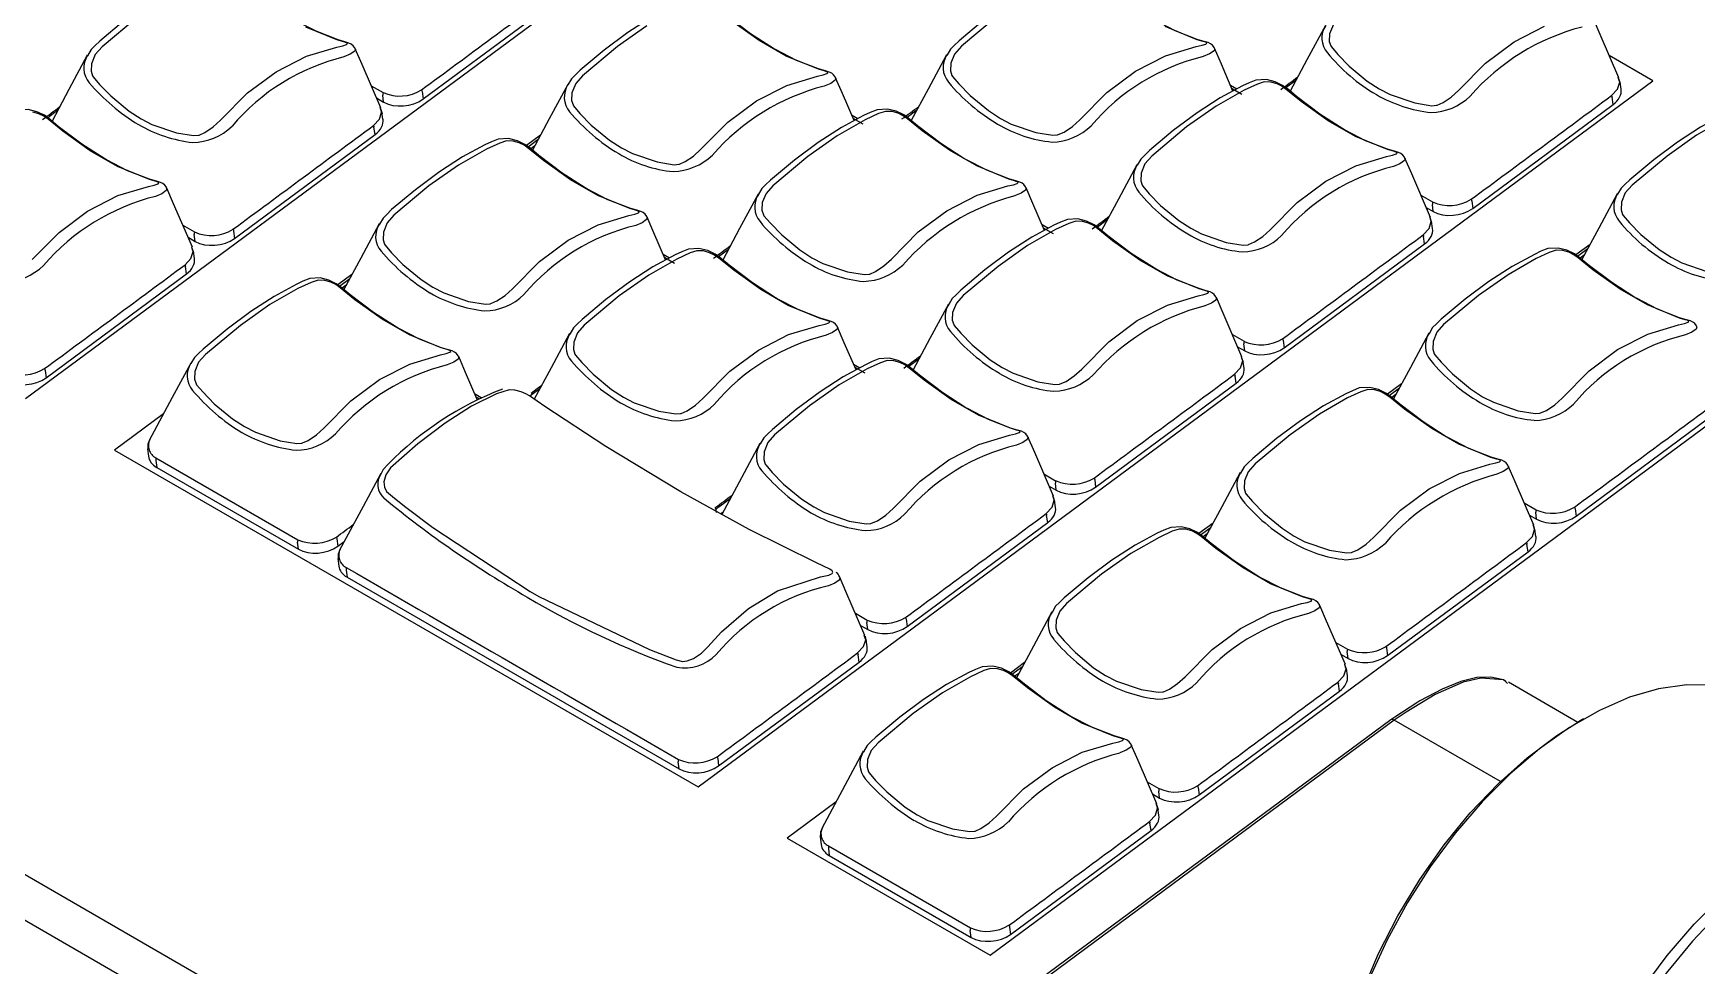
# Model space of a CAD drawing. Header units: inches. Extents: x 0.6 to 61.5, y 0.9 to 41.7.
# Drawn here: x 51.979 to 55.526, y 15.016 to 17.005 of the extents above; entities that cross this region are included whole.
import ezdxf

# ---------------------------------------------------------------- set-up
doc = ezdxf.new("R2010")
doc.units = ezdxf.units.IN
doc.header["$MEASUREMENT"] = 0
doc.layers.add('OBJECT', color=7, linetype='Continuous')

msp = doc.modelspace()

# ---------------------------------------------------------------- linework, layer by layer
at = {"layer": 'OBJECT'}
for p, q in [((53.3456, 14.41), (37.3081, 23.6682)), ((53.2718, 14.3554), (37.2222, 23.6206)), ((51.9623, 16.2253), (53.9985, 17.7312)), ((52.81, 16.8644), (53.1096, 17.086)), ((55.4327, 16.9032), (55.3395, 16.957)), ((52.6995, 16.8926), (52.7246, 16.8782)), ((53.3966, 15.3973), (55.4327, 16.9032)), ((54.5318, 16.8936), (54.5453, 16.8858)), ((54.5563, 16.8738), (54.5351, 16.886)), ((54.671, 16.9036), (54.6499, 16.8881)), ((55.3608, 16.9035), (55.3588, 16.91)), ((55.3594, 16.9078), (55.3627, 16.8974)), ((55.3647, 16.8851), (55.3624, 16.901)), ((52.7108, 16.8666), (52.7259, 16.8579)), ((52.7259, 16.8579), (52.724, 16.8728)), ((52.8079, 16.88), (52.81, 16.8644)), ((55.0482, 16.631), (55.3478, 16.8526)), ((55.3478, 16.8526), (55.3455, 16.868)), ((52.0307, 16.8398), (52.0097, 16.8242)), ((52.7205, 16.8396), (52.7186, 16.8461)), ((52.7192, 16.8439), (52.7225, 16.8335)), ((52.7245, 16.8212), (52.7222, 16.8371)), ((53.7239, 16.8306), (53.7374, 16.8228)), ((53.7484, 16.8108), (53.7272, 16.823)), ((53.863, 16.8407), (53.842, 16.8252)), ((52.408, 16.5671), (52.7076, 16.7887)), ((52.7076, 16.7887), (52.7053, 16.8041)), ((53.0602, 16.7871), (53.0304, 16.765)), ((53.0338, 16.7625), (53.0556, 16.7787)), ((53.048, 16.7645), (53.0395, 16.7582)), ((54.9378, 16.6592), (54.9628, 16.6448)), ((54.9642, 16.6245), (54.9622, 16.6394)), ((55.0462, 16.6466), (55.0482, 16.631)), ((54.269, 16.6064), (54.248, 16.5908)), ((54.949, 16.6332), (54.9642, 16.6245)), ((54.9588, 16.6062), (54.9569, 16.6127)), ((54.9574, 16.6105), (54.9607, 16.6001)), ((54.9628, 16.5878), (54.9604, 16.6037)), ((52.2976, 16.5953), (52.3226, 16.5809)), ((52.3088, 16.5693), (52.324, 16.5606)), ((52.324, 16.5606), (52.322, 16.5755)), ((52.406, 16.5827), (52.408, 16.5671)), ((54.1299, 16.5963), (54.1434, 16.5885)), ((54.1543, 16.5765), (54.1331, 16.5887)), ((54.9458, 16.5553), (54.9436, 16.5707)), ((52.3186, 16.5423), (52.3166, 16.5488)), ((52.3172, 16.5466), (52.3205, 16.5362)), ((52.3225, 16.5239), (52.3202, 16.5398)), ((53.322, 16.5333), (53.3354, 16.5255)), ((53.4611, 16.5434), (53.4401, 16.5279)), ((54.0193, 15.0378), (56.0554, 16.5437)), ((54.6462, 16.3337), (54.9458, 16.5553)), ((55.2987, 16.5542), (55.2684, 16.5318)), ((55.2717, 16.5293), (55.2942, 16.5459)), ((55.2863, 16.5311), (55.2777, 16.5248)), ((52.3056, 16.4914), (52.3033, 16.5068)), ((53.3464, 16.5135), (53.3252, 16.5257)), ((52.006, 16.2698), (52.3056, 16.4914)), ((52.6582, 16.4898), (52.6284, 16.4677)), ((52.6318, 16.4652), (52.6537, 16.4814)), ((52.646, 16.4672), (52.6375, 16.4609)), ((54.5358, 16.3619), (54.5608, 16.3475)), ((54.547, 16.3359), (54.5622, 16.3272)), ((54.5622, 16.3272), (54.5603, 16.3421)), ((54.6442, 16.3493), (54.6462, 16.3337)), ((52.004, 16.2854), (52.006, 16.2698)), ((53.7279, 16.299), (53.7414, 16.2912)), ((53.7524, 16.2792), (53.7311, 16.2914)), ((53.867, 16.3091), (53.846, 16.2935)), ((54.5568, 16.3089), (54.5549, 16.3154)), ((54.5555, 16.3132), (54.5587, 16.3028)), ((54.5608, 16.2905), (54.5584, 16.3064)), ((54.2442, 16.0364), (54.5439, 16.258)), ((54.5439, 16.258), (54.5416, 16.2734)), ((54.8967, 16.257), (54.8664, 16.2345)), ((54.8698, 16.232), (54.8922, 16.2486)), ((52.92, 16.236), (52.9342, 16.2278)), ((52.9289, 16.2252), (52.9232, 16.2285)), ((53.0591, 16.2461), (53.0378, 16.2303)), ((54.8843, 16.2338), (54.8758, 16.2275)), ((52.2562, 16.1925), (52.1523, 16.1156)), ((55.2686, 15.9744), (55.5683, 16.196)), ((52.1523, 16.1156), (53.3966, 15.3973)), ((52.2226, 16.1182), (52.2244, 16.1022)), ((52.2402, 16.0934), (52.2419, 16.0786)), ((52.2419, 16.0786), (52.5444, 15.904)), ((54.1338, 16.0646), (54.1589, 16.0502)), ((54.145, 16.0386), (54.1602, 16.0299)), ((54.1602, 16.0299), (54.1583, 16.0448)), ((54.2422, 16.052), (54.2442, 16.0364)), ((54.1548, 16.0116), (54.1529, 16.0181)), ((54.1535, 16.0159), (54.1567, 16.0055)), ((54.1588, 15.9932), (54.1565, 16.0091)), ((55.1582, 16.0026), (55.1833, 15.9882)), ((53.4343, 15.989), (53.4352, 15.982)), ((53.4443, 15.9793), (53.4498, 15.9834)), ((54.1419, 15.9607), (54.1396, 15.9761)), ((55.1694, 15.9766), (55.1846, 15.9678)), ((55.1846, 15.9678), (55.1827, 15.9828)), ((55.2666, 15.99), (55.2686, 15.9744)), ((53.8423, 15.7391), (54.1419, 15.9607)), ((54.4947, 15.9597), (54.4644, 15.9372)), ((54.4678, 15.9347), (54.4902, 15.9513)), ((54.4823, 15.9365), (54.4738, 15.9302)), ((55.1792, 15.9496), (55.1773, 15.9561)), ((55.1779, 15.9539), (55.1811, 15.9435)), ((55.1832, 15.9312), (55.1809, 15.9471)), ((52.5444, 15.904), (52.5425, 15.9189)), ((52.6264, 15.9261), (52.6284, 15.9105)), ((52.6284, 15.9105), (52.6419, 15.9204)), ((54.8667, 15.6771), (55.1663, 15.8987)), ((55.1663, 15.8987), (55.164, 15.9141)), ((52.6285, 15.8839), (52.6303, 15.8679)), ((52.6461, 15.8591), (52.6478, 15.8443)), ((52.6478, 15.8443), (53.3563, 15.4353)), ((53.7319, 15.7673), (53.7569, 15.7529)), ((53.8402, 15.7547), (53.8423, 15.7391)), ((53.7431, 15.7413), (53.7582, 15.7326)), ((53.7529, 15.7143), (53.7509, 15.7207)), ((53.7568, 15.6959), (53.754, 15.7153)), ((53.7582, 15.7326), (53.7563, 15.7475)), ((53.7399, 15.6634), (53.7376, 15.6788)), ((54.7562, 15.7053), (54.7813, 15.6909)), ((54.7675, 15.6793), (54.7826, 15.6706)), ((54.7826, 15.6706), (54.7807, 15.6855)), ((54.8646, 15.6927), (54.8667, 15.6771)), ((53.4403, 15.4418), (53.7399, 15.6634)), ((54.0928, 15.6624), (54.0624, 15.6399)), ((54.0658, 15.6374), (54.0883, 15.654)), ((54.7772, 15.6523), (54.7753, 15.6588)), ((54.7759, 15.6566), (54.7792, 15.6462)), ((54.7812, 15.6339), (54.7789, 15.6498)), ((54.0803, 15.6392), (54.0718, 15.6329)), ((54.7643, 15.6014), (54.762, 15.6168)), ((55.1228, 15.6178), (55.1191, 15.6208)), ((55.2723, 15.5347), (55.1243, 15.6201)), ((54.4647, 15.3798), (54.7643, 15.6014)), ((54.8735, 15.54), (52.9645, 14.1281)), ((54.8811, 15.5392), (52.9721, 14.1273)), ((55.1074, 15.4086), (54.8811, 15.5392)), ((55.2847, 15.5419), (55.2739, 15.5356)), ((53.3563, 15.4353), (53.3543, 15.4502)), ((53.4383, 15.4574), (53.4403, 15.4418)), ((54.3543, 15.408), (54.3793, 15.3936)), ((54.4627, 15.3954), (54.4647, 15.3798)), ((53.6908, 15.3651), (53.5863, 15.2878)), ((54.3655, 15.382), (54.3807, 15.3733)), ((54.3753, 15.355), (54.3733, 15.3615)), ((54.3807, 15.3733), (54.3787, 15.3882)), ((54.3739, 15.3593), (54.3772, 15.3489)), ((54.3792, 15.3366), (54.3769, 15.3525)), ((53.6569, 15.2903), (53.6587, 15.2742)), ((54.0627, 15.0825), (54.3623, 15.3041)), ((54.3623, 15.3041), (54.36, 15.3195)), ((53.5863, 15.2878), (54.0193, 15.0378)), ((53.6744, 15.2654), (53.6761, 15.2506)), ((53.6761, 15.2506), (53.9787, 15.076)), ((53.9787, 15.076), (53.9768, 15.0909)), ((54.0607, 15.0981), (54.0627, 15.0825))]:
    msp.add_line(p, q, dxfattribs=at)
at = {"layer": 'OBJECT', "flags": 128}
for points in [[(52.5368, 17.032), (52.5331, 17.0339), (52.4839, 17.0655), (52.4341, 17.1033), (52.4178, 17.117), (52.4045, 17.1269), (52.3886, 17.1346), (52.3699, 17.1393), (52.3478, 17.1379), (52.3332, 17.1322), (52.319, 17.1256), (52.2717, 17.1), (52.2222, 17.068), (52.1715, 17.0303), (52.1206, 16.9876), (52.1102, 16.9775)], [(54.3691, 17.0329), (54.3654, 17.0348), (54.3162, 17.0665), (54.2664, 17.1043), (54.2501, 17.1179), (54.2368, 17.1278), (54.2209, 17.1356), (54.2022, 17.1402), (54.1801, 17.1388), (54.1655, 17.1331), (54.1513, 17.1266), (54.104, 17.1009), (54.0545, 17.069), (54.0038, 17.0312), (53.9529, 16.9885), (53.9425, 16.9784)], [(53.5612, 16.97), (53.5575, 16.9719), (53.5083, 17.0035), (53.4585, 17.0413), (53.4422, 17.055), (53.4289, 17.0649), (53.413, 17.0726), (53.3943, 17.0772), (53.3722, 17.0759), (53.3576, 17.0702), (53.3434, 17.0636), (53.2961, 17.038), (53.2466, 17.006), (53.1959, 16.9682), (53.145, 16.9256), (53.1346, 16.9155)], [(52.2, 17.0381), (52.1255, 16.9758), (52.111, 16.9594), (52.103, 16.9397), (52.1023, 16.9234), (52.1054, 16.9137), (52.1066, 16.9117), (52.1202, 16.8956), (52.1443, 16.8708), (52.1831, 16.8386), (52.2087, 16.8221)], [(52.6652, 16.9715), (52.6646, 16.9734), (52.661, 16.978), (52.6569, 16.9812), (52.6518, 16.9837), (52.6435, 16.9862), (52.6287, 16.9905), (52.5817, 17.0087), (52.5368, 17.032)], [(53.2331, 16.7601), (53.2563, 16.7481), (53.3089, 16.73), (53.3451, 16.7242), (53.3552, 16.725), (53.3567, 16.7254), (53.3692, 16.7308), (53.3868, 16.7427), (53.4026, 16.757), (53.4601, 16.8152), (53.5211, 16.8604), (53.5855, 16.8934), (53.6508, 16.9132), (53.6633, 16.9159), (53.6712, 16.9186), (53.6731, 16.9205), (53.6713, 16.9223), (53.6653, 16.9243), (53.6529, 16.9279), (53.5846, 16.9558), (53.5265, 16.9893), (53.4684, 17.0307)], [(54.0323, 17.039), (53.9578, 16.9767), (53.9433, 16.9603), (53.9353, 16.9406), (53.9346, 16.9243), (53.9377, 16.9146), (53.9389, 16.9126), (53.9525, 16.8966), (53.9766, 16.8718), (54.0154, 16.8395), (54.041, 16.823)], [(54.4975, 16.9724), (54.4969, 16.9743), (54.4933, 16.979), (54.4892, 16.9822), (54.4841, 16.9846), (54.4758, 16.9871), (54.461, 16.9915), (54.414, 17.0096), (54.3691, 17.0329)], [(55.3602, 16.9092), (55.3202, 17.0018), (55.3057, 17.0355)], [(52.2087, 16.8221), (52.2319, 16.8101), (52.2845, 16.792), (52.3207, 16.7862), (52.3308, 16.787), (52.3323, 16.7874), (52.3448, 16.7928), (52.3624, 16.8047), (52.3782, 16.819), (52.4357, 16.8772), (52.4967, 16.9225), (52.5611, 16.9555), (52.6264, 16.9752), (52.6389, 16.978), (52.6468, 16.9807), (52.6487, 16.9825), (52.6469, 16.9844), (52.6409, 16.9863), (52.6285, 16.9899), (52.5602, 17.0178)], [(53.2873, 17.0203), (53.2244, 16.9761), (53.1499, 16.9138), (53.1354, 16.8974), (53.1274, 16.8777), (53.1267, 16.8614), (53.1298, 16.8517), (53.131, 16.8496), (53.1446, 16.8336), (53.1687, 16.8088), (53.2075, 16.7766), (53.2331, 16.7601)], [(54.041, 16.823), (54.0642, 16.811), (54.1168, 16.793), (54.153, 16.7871), (54.1631, 16.7879), (54.1646, 16.7883), (54.1771, 16.7938), (54.1947, 16.8056), (54.2105, 16.82), (54.268, 16.8781), (54.329, 16.9234), (54.3934, 16.9564), (54.4587, 16.9761), (54.4712, 16.9789), (54.4791, 16.9816), (54.481, 16.9834), (54.4792, 16.9853), (54.4732, 16.9872), (54.4608, 16.9908), (54.3925, 17.0188)], [(54.7342, 17.0214), (54.6949, 16.9482), (54.6589, 16.8812)], [(54.7512, 17.0233), (54.7432, 17.0036), (54.7425, 16.9873), (54.7456, 16.9776), (54.7468, 16.9755), (54.7605, 16.9595), (54.7845, 16.9347), (54.8233, 16.9025), (54.8489, 16.886)], [(54.8489, 16.886), (54.8721, 16.874), (54.9247, 16.8559), (54.9609, 16.8501), (54.9711, 16.8509), (54.9725, 16.8513), (54.985, 16.8567), (55.0026, 16.8686), (55.0184, 16.8829), (55.0759, 16.9411), (55.1369, 16.9864), (55.2013, 17.0194)], [(52.094, 16.9575), (52.0547, 16.8843), (52.0187, 16.8173)], [(52.1102, 16.9775), (52.1022, 16.9697), (52.0946, 16.9564)], [(52.6651, 16.9714), (52.6657, 16.9708), (52.6643, 16.9663), (52.6548, 16.9597), (52.6412, 16.954), (52.6412, 16.954), (52.6412, 16.954)], [(52.72, 16.8453), (52.68, 16.938), (52.6654, 16.9716)], [(53.6896, 16.9094), (53.689, 16.9113), (53.6854, 16.916), (53.6813, 16.9192), (53.6762, 16.9217), (53.6679, 16.9242), (53.6531, 16.9285), (53.6061, 16.9467), (53.5612, 16.97)], [(53.9263, 16.9585), (53.887, 16.8852), (53.851, 16.8182)], [(53.9425, 16.9784), (53.9345, 16.9706), (53.9269, 16.9574)], [(54.4974, 16.9724), (54.498, 16.9717), (54.4966, 16.9672), (54.4871, 16.9607), (54.4735, 16.9549), (54.4735, 16.9549), (54.4735, 16.9549)], [(54.5371, 16.8813), (54.5123, 16.9389), (54.4978, 16.9725)], [(53.1184, 16.8955), (53.0791, 16.8223), (53.0431, 16.7553)], [(53.1346, 16.9155), (53.1266, 16.9077), (53.119, 16.8944)], [(53.6895, 16.9094), (53.6901, 16.9088), (53.6887, 16.9043), (53.6792, 16.8977), (53.6656, 16.892), (53.6656, 16.892), (53.6656, 16.892)], [(53.7292, 16.8184), (53.7044, 16.8759), (53.6898, 16.9096)], [(54.447, 16.5887), (54.4701, 16.5767), (54.5228, 16.5586), (54.5589, 16.5528), (54.5691, 16.5536), (54.5705, 16.554), (54.583, 16.5594), (54.6007, 16.5713), (54.6165, 16.5856), (54.6739, 16.6438), (54.7349, 16.6891), (54.7993, 16.7221), (54.8646, 16.7418), (54.8772, 16.7446), (54.8851, 16.7473), (54.8869, 16.7491), (54.8851, 16.751), (54.8791, 16.7529), (54.8667, 16.7565), (54.7985, 16.7844), (54.7403, 16.8179), (54.6823, 16.8593), (54.6507, 16.8849), (54.6415, 16.8916), (54.631, 16.8968), (54.6181, 16.9004), (54.6039, 16.901), (54.5892, 16.8963), (54.5609, 16.8832), (54.5011, 16.8489), (54.4383, 16.8047), (54.3637, 16.7424), (54.3492, 16.726), (54.3412, 16.7063), (54.3405, 16.69), (54.3436, 16.6803), (54.3448, 16.6783), (54.3585, 16.6622), (54.3826, 16.6374), (54.4214, 16.6052), (54.447, 16.5887)], [(54.775, 16.7986), (54.7713, 16.8005), (54.7222, 16.8321), (54.6724, 16.8699), (54.656, 16.8836), (54.6428, 16.8935), (54.6268, 16.9012), (54.6082, 16.9059), (54.586, 16.9045), (54.5715, 16.8988), (54.5573, 16.8922), (54.5099, 16.8666), (54.4605, 16.8346), (54.4098, 16.7969), (54.3588, 16.7542), (54.3484, 16.7441)], [(55.3445, 16.8719), (55.3572, 16.8853), (55.3617, 16.9002), (55.3608, 16.9035)], [(52.7246, 16.8782), (52.724, 16.8753), (52.724, 16.8728)], [(52.8066, 16.8838), (52.8075, 16.8818), (52.8079, 16.88)], [(55.3445, 16.8719), (55.3452, 16.8699), (55.3455, 16.868)], [(52.1348, 16.7347), (52.1311, 16.7366), (52.082, 16.7682), (52.0322, 16.806), (52.0158, 16.8197), (52.0026, 16.8296), (51.9866, 16.8373), (51.968, 16.842), (51.9458, 16.8406), (51.9312, 16.8349), (51.9171, 16.8283), (51.8697, 16.8027), (51.8203, 16.7707), (51.7696, 16.733), (51.7186, 16.6903), (51.7082, 16.6802)], [(51.9763, 16.5217), (52.0337, 16.5799), (52.0947, 16.6252), (52.1591, 16.6582), (52.2244, 16.6779), (52.2369, 16.6807), (52.2449, 16.6834), (52.2467, 16.6852), (52.2449, 16.6871), (52.2389, 16.689), (52.2265, 16.6926), (52.1583, 16.7205), (52.1001, 16.7541), (52.0421, 16.7955), (52.0105, 16.8211), (52.0013, 16.8278), (51.9908, 16.8329), (51.9779, 16.8365)], [(52.7043, 16.808), (52.717, 16.8214), (52.7215, 16.8363), (52.7205, 16.8396)], [(53.6391, 16.5257), (53.6622, 16.5137), (53.7149, 16.4957), (53.751, 16.4898), (53.7612, 16.4906), (53.7626, 16.491), (53.7751, 16.4965), (53.7928, 16.5083), (53.8086, 16.5227), (53.866, 16.5809), (53.927, 16.6261), (53.9914, 16.6591), (54.0567, 16.6788), (54.0693, 16.6816), (54.0772, 16.6843), (54.079, 16.6861), (54.0772, 16.688), (54.0712, 16.69), (54.0588, 16.6936), (53.9906, 16.7215), (53.9324, 16.755), (53.8744, 16.7964), (53.8428, 16.822), (53.8336, 16.8287), (53.8231, 16.8338), (53.8102, 16.8375), (53.7959, 16.838), (53.7813, 16.8334), (53.753, 16.8202), (53.6932, 16.7859), (53.6304, 16.7417), (53.5558, 16.6794), (53.5413, 16.663), (53.5333, 16.6433), (53.5326, 16.627), (53.5357, 16.6173), (53.5369, 16.6153), (53.5506, 16.5993), (53.5747, 16.5745), (53.6135, 16.5423), (53.6391, 16.5257)], [(53.9671, 16.7356), (53.9634, 16.7375), (53.9143, 16.7692), (53.8645, 16.807), (53.8481, 16.8206), (53.8349, 16.8305), (53.8189, 16.8383), (53.8003, 16.8429), (53.7781, 16.8415), (53.7636, 16.8359), (53.7494, 16.8293), (53.702, 16.8036), (53.6526, 16.7717), (53.6019, 16.7339), (53.5509, 16.6912), (53.5405, 16.6811)], [(55.5853, 16.8211), (55.5255, 16.7869), (55.4627, 16.7427), (55.3881, 16.6804), (55.3736, 16.664), (55.3656, 16.6443), (55.3649, 16.6279), (55.368, 16.6183), (55.3692, 16.6162), (55.3829, 16.6002), (55.407, 16.5754), (55.4458, 16.5432), (55.4714, 16.5267)], [(55.7994, 16.7366), (55.7957, 16.7385), (55.7466, 16.7701), (55.6968, 16.8079), (55.6804, 16.8216), (55.6672, 16.8315), (55.6512, 16.8392), (55.6326, 16.8438), (55.6104, 16.8425), (55.5959, 16.8368), (55.5817, 16.8302), (55.5343, 16.8046), (55.4849, 16.7726), (55.4342, 16.7348), (55.3832, 16.6922), (55.3728, 16.6821)], [(52.7043, 16.808), (52.705, 16.806), (52.7053, 16.8041)], [(53.1592, 16.6727), (53.1555, 16.6746), (53.1064, 16.7062), (53.0566, 16.744), (53.0402, 16.7577), (53.027, 16.7676), (53.011, 16.7753), (52.9923, 16.7799), (52.9702, 16.7786), (52.9556, 16.7729), (52.9415, 16.7663), (52.8941, 16.7407), (52.8447, 16.7087), (52.794, 16.6709), (52.743, 16.6283), (52.7326, 16.6182)], [(54.9034, 16.7381), (54.9028, 16.74), (54.8992, 16.7446), (54.8951, 16.7478), (54.8901, 16.7503), (54.8817, 16.7528), (54.8669, 16.7571), (54.8199, 16.7753), (54.775, 16.7986)], [(52.8311, 16.4628), (52.8543, 16.4508), (52.907, 16.4327), (52.9431, 16.4269), (52.9533, 16.4277), (52.9547, 16.4281), (52.9672, 16.4335), (52.9849, 16.4454), (53.0007, 16.4597), (53.0581, 16.5179), (53.1191, 16.5632), (53.1835, 16.5962), (53.2488, 16.6159), (53.2613, 16.6187), (53.2693, 16.6214), (53.2711, 16.6232), (53.2693, 16.6251), (53.2633, 16.627), (53.2509, 16.6306), (53.1827, 16.6585), (53.1245, 16.692), (53.0665, 16.7334), (53.0349, 16.759), (53.0257, 16.7657), (53.0152, 16.7709), (53.0023, 16.7745), (52.988, 16.7751), (52.9734, 16.7704), (52.9451, 16.7572), (52.8853, 16.723), (52.8225, 16.6788), (52.7479, 16.6165), (52.7334, 16.6001), (52.7254, 16.5804), (52.7247, 16.5641), (52.7278, 16.5544), (52.729, 16.5523), (52.7427, 16.5363), (52.7668, 16.5115), (52.8056, 16.4793), (52.8311, 16.4628)], [(54.3484, 16.7441), (54.3404, 16.7363), (54.3328, 16.723)], [(52.2632, 16.6742), (52.2626, 16.6761), (52.259, 16.6807), (52.2549, 16.684), (52.2499, 16.6864), (52.2415, 16.6889), (52.2267, 16.6932), (52.1797, 16.7114), (52.1348, 16.7347)], [(54.0955, 16.6751), (54.0949, 16.677), (54.0913, 16.6817), (54.0872, 16.6849), (54.0822, 16.6873), (54.0738, 16.6898), (54.059, 16.6942), (54.012, 16.7123), (53.9671, 16.7356)], [(54.3322, 16.7241), (54.2929, 16.6509), (54.2569, 16.5839)], [(54.9034, 16.738), (54.904, 16.7374), (54.9025, 16.7329), (54.893, 16.7263), (54.8794, 16.7206), (54.8794, 16.7206), (54.8794, 16.7206)], [(54.9582, 16.6119), (54.9182, 16.7046), (54.9037, 16.7382)], [(52.2632, 16.6741), (52.2637, 16.6735), (52.2623, 16.669), (52.2528, 16.6624), (52.2392, 16.6567), (52.2392, 16.6567), (52.2392, 16.6567)], [(52.318, 16.548), (52.278, 16.6407), (52.2635, 16.6743)], [(53.2876, 16.6122), (53.287, 16.614), (53.2834, 16.6187), (53.2793, 16.6219), (53.2743, 16.6244), (53.2659, 16.6269), (53.2511, 16.6312), (53.2041, 16.6494), (53.1592, 16.6727)], [(53.5405, 16.6811), (53.5325, 16.6733), (53.5249, 16.6601)], [(54.0955, 16.6751), (54.096, 16.6744), (54.0946, 16.67), (54.0851, 16.6634), (54.0715, 16.6576), (54.0715, 16.6576), (54.0715, 16.6576)], [(54.1351, 16.584), (54.1103, 16.6416), (54.0958, 16.6752)], [(55.3728, 16.6821), (55.3648, 16.6743), (55.3572, 16.661)], [(53.5243, 16.6612), (53.485, 16.5879), (53.449, 16.5209)], [(54.9628, 16.6448), (54.9622, 16.6419), (54.9622, 16.6394)], [(55.0449, 16.6504), (55.0457, 16.6484), (55.0462, 16.6466)], [(55.3566, 16.6621), (55.3173, 16.5889), (55.2813, 16.5219)], [(52.7326, 16.6182), (52.7246, 16.6104), (52.717, 16.5971)], [(53.2876, 16.6121), (53.2881, 16.6115), (53.2867, 16.607), (53.2772, 16.6004), (53.2636, 16.5947), (53.2636, 16.5947), (53.2636, 16.5947)], [(53.3272, 16.5211), (53.3024, 16.5786), (53.2879, 16.6123)], [(54.045, 16.2914), (54.0681, 16.2794), (54.1208, 16.2613), (54.1569, 16.2555), (54.1671, 16.2563), (54.1685, 16.2567), (54.181, 16.2621), (54.1987, 16.274), (54.2145, 16.2883), (54.272, 16.3465), (54.3329, 16.3918), (54.3974, 16.4248), (54.4627, 16.4445), (54.4752, 16.4473), (54.4831, 16.45), (54.485, 16.4518), (54.4832, 16.4537), (54.4771, 16.4556), (54.4647, 16.4592), (54.3965, 16.4871), (54.3383, 16.5207), (54.2803, 16.5621), (54.2487, 16.5877), (54.2395, 16.5944), (54.229, 16.5995), (54.2161, 16.6031), (54.2019, 16.6037), (54.1872, 16.599), (54.1589, 16.5859), (54.0992, 16.5516), (54.0363, 16.5074), (53.9617, 16.4451), (53.9473, 16.4287), (53.9393, 16.409), (53.9386, 16.3927), (53.9416, 16.383), (53.9428, 16.381), (53.9565, 16.3649), (53.9806, 16.3401), (54.0194, 16.3079), (54.045, 16.2914)], [(54.3731, 16.5013), (54.3694, 16.5032), (54.3202, 16.5348), (54.2704, 16.5726), (54.254, 16.5863), (54.2408, 16.5962), (54.2249, 16.6039), (54.2062, 16.6086), (54.184, 16.6072), (54.1695, 16.6015), (54.1553, 16.5949), (54.1079, 16.5693), (54.0585, 16.5373), (54.0078, 16.4996), (53.9569, 16.4569), (53.9465, 16.4468)], [(54.9426, 16.5746), (54.9552, 16.588), (54.9598, 16.6029), (54.9588, 16.6062)], [(52.3226, 16.5809), (52.322, 16.5781), (52.322, 16.5755)], [(52.4047, 16.5865), (52.4055, 16.5845), (52.406, 16.5827)], [(52.7164, 16.5982), (52.6771, 16.525), (52.6411, 16.458)], [(54.9426, 16.5746), (54.9432, 16.5726), (54.9436, 16.5707)], [(52.3024, 16.5107), (52.315, 16.5242), (52.3196, 16.539), (52.3186, 16.5423)], [(53.2371, 16.2284), (53.2602, 16.2164), (53.3129, 16.1984), (53.349, 16.1925), (53.3592, 16.1933), (53.3606, 16.1937), (53.3731, 16.1992), (53.3908, 16.211), (53.4066, 16.2254), (53.4641, 16.2836), (53.525, 16.3288), (53.5895, 16.3618), (53.6548, 16.3815), (53.6673, 16.3843), (53.6752, 16.387), (53.6771, 16.3888), (53.6753, 16.3907), (53.6692, 16.3927), (53.6568, 16.3963), (53.5886, 16.4242), (53.5304, 16.4577), (53.4724, 16.4991), (53.4408, 16.5247), (53.4316, 16.5314), (53.4211, 16.5365), (53.4082, 16.5402), (53.394, 16.5407), (53.3793, 16.5361), (53.351, 16.5229), (53.2913, 16.4887), (53.2284, 16.4444), (53.1538, 16.3822), (53.1394, 16.3657), (53.1314, 16.346), (53.1307, 16.3297), (53.1337, 16.32), (53.1349, 16.318), (53.1486, 16.302), (53.1727, 16.2772), (53.2115, 16.245), (53.2371, 16.2284)], [(53.5652, 16.4383), (53.5615, 16.4402), (53.5123, 16.4719), (53.4625, 16.5097), (53.4461, 16.5233), (53.4329, 16.5332), (53.417, 16.541), (53.3983, 16.5456), (53.3761, 16.5443), (53.3616, 16.5386), (53.3474, 16.532), (53.3, 16.5063), (53.2506, 16.4744), (53.1999, 16.4366), (53.149, 16.3939), (53.1386, 16.3839)], [(55.0694, 16.2294), (55.0925, 16.2174), (55.1452, 16.1993), (55.1813, 16.1935), (55.1915, 16.1943), (55.1929, 16.1947), (55.2054, 16.2001), (55.2231, 16.212), (55.2389, 16.2263), (55.2964, 16.2845), (55.3573, 16.3298), (55.4218, 16.3628), (55.4871, 16.3825), (55.4996, 16.3853), (55.5075, 16.388), (55.5094, 16.3898), (55.5076, 16.3916), (55.5015, 16.3936), (55.4891, 16.3972), (55.4209, 16.4251), (55.3627, 16.4586), (55.3047, 16.5), (55.2731, 16.5256), (55.2639, 16.5323), (55.2534, 16.5375), (55.2405, 16.5411), (55.2263, 16.5417), (55.2116, 16.537), (55.1833, 16.5238), (55.1236, 16.4896), (55.0607, 16.4454), (54.9861, 16.3831), (54.9717, 16.3667), (54.9637, 16.347), (54.963, 16.3307), (54.966, 16.321), (54.9672, 16.3189), (54.9809, 16.3029), (55.005, 16.2781), (55.0438, 16.2459), (55.0694, 16.2294)], [(55.3975, 16.4393), (55.3938, 16.4412), (55.3446, 16.4728), (55.2948, 16.5106), (55.2784, 16.5243), (55.2652, 16.5342), (55.2493, 16.5419), (55.2306, 16.5465), (55.2084, 16.5452), (55.1939, 16.5395), (55.1797, 16.5329), (55.1323, 16.5073), (55.0829, 16.4753), (55.0322, 16.4375), (54.9813, 16.3949), (54.9709, 16.3848)], [(52.3024, 16.5107), (52.303, 16.5087), (52.3033, 16.5068)], [(54.5015, 16.4408), (54.5008, 16.4427), (54.4972, 16.4473), (54.4931, 16.4505), (54.4881, 16.453), (54.4798, 16.4555), (54.4649, 16.4598), (54.4179, 16.478), (54.3731, 16.5013)], [(55.4714, 16.5267), (55.4945, 16.5147), (55.5472, 16.4966)], [(52.4292, 16.1655), (52.4523, 16.1535), (52.505, 16.1354), (52.5411, 16.1296), (52.5513, 16.1304), (52.5527, 16.1308), (52.5652, 16.1362), (52.5829, 16.1481), (52.5987, 16.1624), (52.6562, 16.2206), (52.7171, 16.2659), (52.7815, 16.2989), (52.8468, 16.3186), (52.8594, 16.3214), (52.8673, 16.3241), (52.8692, 16.3259), (52.8674, 16.3278), (52.8613, 16.3297), (52.8489, 16.3333), (52.7807, 16.3612), (52.7225, 16.3947), (52.6645, 16.4361), (52.6329, 16.4617), (52.6237, 16.4684), (52.6132, 16.4736), (52.6003, 16.4772), (52.5861, 16.4778), (52.5714, 16.4731), (52.5431, 16.46), (52.4834, 16.4257), (52.4205, 16.3815), (52.3459, 16.3192), (52.3314, 16.3028), (52.3234, 16.2831), (52.3228, 16.2668), (52.3258, 16.2571), (52.327, 16.255), (52.3407, 16.239), (52.3648, 16.2142), (52.4036, 16.182), (52.4292, 16.1655)], [(52.7572, 16.3754), (52.7536, 16.3773), (52.7044, 16.4089), (52.6546, 16.4467), (52.6382, 16.4604), (52.625, 16.4703), (52.6091, 16.478), (52.5904, 16.4826), (52.5682, 16.4813), (52.5537, 16.4756), (52.5395, 16.469), (52.4921, 16.4434), (52.4427, 16.4114), (52.392, 16.3737), (52.3411, 16.331), (52.3307, 16.3209)], [(53.6936, 16.3778), (53.6929, 16.3797), (53.6893, 16.3844), (53.6852, 16.3876), (53.6802, 16.39), (53.6719, 16.3925), (53.657, 16.3969), (53.61, 16.415), (53.5652, 16.4383)], [(53.9303, 16.4268), (53.8909, 16.3536), (53.8549, 16.2866)], [(53.9465, 16.4468), (53.9384, 16.439), (53.9308, 16.4258)], [(54.5014, 16.4407), (54.502, 16.4401), (54.5005, 16.4356), (54.4911, 16.429), (54.4774, 16.4233), (54.4774, 16.4233), (54.4774, 16.4233)], [(54.5562, 16.3146), (54.5162, 16.4073), (54.5017, 16.4409)], [(55.5259, 16.3788), (55.5252, 16.3806), (55.5216, 16.3853), (55.5175, 16.3885), (55.5125, 16.391), (55.5042, 16.3935), (55.4893, 16.3978), (55.4423, 16.416), (55.3975, 16.4393)], [(52.8857, 16.3149), (52.885, 16.3167), (52.8814, 16.3214), (52.8773, 16.3246), (52.8723, 16.3271), (52.864, 16.3296), (52.8491, 16.3339), (52.8021, 16.3521), (52.7572, 16.3754)], [(53.1224, 16.3639), (53.083, 16.2906), (53.0472, 16.2239)], [(53.1386, 16.3839), (53.1305, 16.3761), (53.1229, 16.3628)], [(53.6935, 16.3778), (53.6941, 16.3771), (53.6926, 16.3727), (53.6832, 16.3661), (53.6695, 16.3603), (53.6695, 16.3603), (53.6695, 16.3603)], [(53.7332, 16.2867), (53.7083, 16.3443), (53.6938, 16.3779)], [(54.6429, 16.3531), (54.6437, 16.3511), (54.6442, 16.3493)], [(54.9547, 16.3648), (54.9153, 16.2916), (54.8793, 16.2246)], [(54.9709, 16.3848), (54.9628, 16.377), (54.9552, 16.3637)], [(55.5258, 16.3787), (55.5264, 16.3781), (55.5249, 16.3736), (55.5155, 16.367), (55.5018, 16.3613), (55.5018, 16.3613), (55.5018, 16.3613)], [(52.3307, 16.3209), (52.3226, 16.3131), (52.315, 16.2998)], [(54.5608, 16.3475), (54.5602, 16.3446), (54.5603, 16.3421)], [(52.0027, 16.2892), (52.0035, 16.2872), (52.004, 16.2854)], [(52.3145, 16.3009), (52.2751, 16.2277), (52.2258, 16.136)], [(52.8856, 16.3148), (52.8862, 16.3142), (52.8847, 16.3097), (52.8753, 16.3031), (52.8616, 16.2974), (52.8616, 16.2974), (52.8616, 16.2974)], [(52.9254, 16.2235), (52.9004, 16.2813), (52.8859, 16.315)], [(53.643, 15.9941), (53.6662, 15.9821), (53.7188, 15.964), (53.7549, 15.9582), (53.7651, 15.959), (53.7665, 15.9594), (53.7791, 15.9648), (53.7967, 15.9767), (53.8125, 15.991), (53.87, 16.0492), (53.9309, 16.0945), (53.9954, 16.1275), (54.0607, 16.1472), (54.0732, 16.15), (54.0811, 16.1527), (54.083, 16.1545), (54.0812, 16.1564), (54.0751, 16.1583), (54.0627, 16.1619), (53.9945, 16.1898), (53.9364, 16.2234), (53.8783, 16.2648), (53.8468, 16.2904), (53.8375, 16.2971), (53.827, 16.3022), (53.8141, 16.3058), (53.7999, 16.3064), (53.7853, 16.3017), (53.7569, 16.2886), (53.6972, 16.2543), (53.6343, 16.2101), (53.5597, 16.1478), (53.5453, 16.1314), (53.5373, 16.1117), (53.5366, 16.0954), (53.5396, 16.0857), (53.5408, 16.0837), (53.5545, 16.0676), (53.5786, 16.0429), (53.6174, 16.0106), (53.643, 15.9941)], [(53.9711, 16.204), (53.9674, 16.2059), (53.9182, 16.2375), (53.8684, 16.2754), (53.852, 16.289), (53.8388, 16.2989), (53.8229, 16.3066), (53.8042, 16.3113), (53.782, 16.3099), (53.7675, 16.3042), (53.7533, 16.2976), (53.7059, 16.272), (53.6565, 16.24), (53.6058, 16.2023), (53.5549, 16.1596), (53.5445, 16.1495)], [(54.5406, 16.2773), (54.5532, 16.2907), (54.5578, 16.3056), (54.5568, 16.3089)], [(53.0405, 16.237), (53.0536, 16.2467), (53.0632, 16.2538)], [(54.5406, 16.2773), (54.5412, 16.2753), (54.5416, 16.2734)], [(54.9955, 16.142), (54.9918, 16.1439), (54.9426, 16.1755), (54.8928, 16.2133), (54.8764, 16.227), (54.8632, 16.2369), (54.8473, 16.2446), (54.8286, 16.2492), (54.8064, 16.2479), (54.7919, 16.2422), (54.7777, 16.2356), (54.7303, 16.21), (54.6809, 16.178), (54.6302, 16.1403), (54.5793, 16.0976), (54.5689, 16.0875)], [(52.9935, 16.2439), (52.9665, 16.2357), (52.9132, 16.2088), (52.857, 16.1729), (52.7986, 16.1286), (52.7403, 16.0775), (52.7308, 16.063), (52.7265, 16.0475), (52.7274, 16.0365), (52.7323, 16.027), (52.749, 16.0132), (52.7732, 15.994), (52.8306, 15.9503), (53.0381, 15.814)], [(53.6825, 15.8581), (53.6774, 15.8614), (53.6487, 15.8747), (53.5052, 15.9458), (53.3593, 16.0261), (53.1999, 16.1228), (53.0697, 16.2085), (53.037, 16.2309), (53.0288, 16.2358), (53.0193, 16.2398), (53.0058, 16.2432), (52.9935, 16.2439)], [(54.6674, 15.9321), (54.6906, 15.9201), (54.7432, 15.902), (54.7793, 15.8962), (54.7895, 15.897), (54.7909, 15.8974), (54.8035, 15.9028), (54.8211, 15.9147), (54.8369, 15.929), (54.8944, 15.9872), (54.9553, 16.0325), (55.0198, 16.0655), (55.0851, 16.0852), (55.0976, 16.088), (55.1055, 16.0907), (55.1074, 16.0925), (55.1056, 16.0944), (55.0995, 16.0963), (55.0871, 16.0999), (55.0189, 16.1278), (54.9608, 16.1613), (54.9027, 16.2027), (54.8712, 16.2283), (54.8619, 16.235), (54.8514, 16.2402), (54.8385, 16.2438), (54.8243, 16.2444), (54.8097, 16.2397), (54.7813, 16.2266), (54.7216, 16.1923), (54.6587, 16.1481), (54.5841, 16.0858), (54.5697, 16.0694), (54.5617, 16.0497), (54.561, 16.0334), (54.564, 16.0237), (54.5652, 16.0216), (54.5789, 16.0056), (54.603, 15.9808), (54.6418, 15.9486), (54.6674, 15.9321)], [(54.0995, 16.1435), (54.0988, 16.1454), (54.0953, 16.15), (54.0911, 16.1533), (54.0861, 16.1557), (54.0778, 16.1582), (54.0629, 16.1625), (54.0159, 16.1807), (53.9711, 16.204)], [(53.5445, 16.1495), (53.5364, 16.1417), (53.5289, 16.1285)], [(54.0994, 16.1434), (54.1, 16.1428), (54.0985, 16.1383), (54.0891, 16.1317), (54.0754, 16.126), (54.0754, 16.126), (54.0754, 16.126)], [(54.1542, 16.0173), (54.1142, 16.11), (54.0997, 16.1436)], [(55.1239, 16.0815), (55.1232, 16.0833), (55.1197, 16.088), (55.1155, 16.0912), (55.1105, 16.0937), (55.1022, 16.0962), (55.0873, 16.1005), (55.0403, 16.1187), (54.9955, 16.142)], [(52.2274, 16.1389), (52.2233, 16.1282), (52.2228, 16.1165)], [(53.5283, 16.1296), (53.4889, 16.0563), (53.4469, 15.9779)], [(52.2403, 16.099), (52.2399, 16.0961), (52.2402, 16.0934)], [(52.2403, 16.099), (52.3917, 16.0116), (52.5431, 15.9243)], [(52.7356, 16.0851), (52.725, 16.0739), (52.7208, 16.0654)], [(54.5689, 16.0875), (54.5608, 16.0797), (54.5533, 16.0664)], [(55.1238, 16.0814), (55.1244, 16.0808), (55.1229, 16.0763), (55.1135, 16.0697), (55.0998, 16.064), (55.0998, 16.064), (55.0998, 16.064)], [(55.1786, 15.9553), (55.1386, 16.0479), (55.1241, 16.0816)], [(52.72, 16.0658), (52.682, 15.9951), (52.632, 15.9021)], [(54.1589, 16.0502), (54.1583, 16.0474), (54.1583, 16.0448)], [(54.2409, 16.0558), (54.2417, 16.0538), (54.2422, 16.052)], [(54.5527, 16.0675), (54.5133, 15.9943), (54.4773, 15.9273)], [(53.465, 16.0118), (53.4438, 15.9961), (53.4367, 15.9908), (53.4349, 15.9895), (53.4345, 15.9892), (53.4344, 15.9891), (53.4343, 15.9891), (53.4343, 15.989), (53.4343, 15.989), (53.4343, 15.989)], [(54.1386, 15.98), (54.1512, 15.9935), (54.1558, 16.0083), (54.1548, 16.0116)], [(53.433, 15.9929), (53.4338, 15.9909), (53.4343, 15.989)], [(54.1386, 15.98), (54.1393, 15.978), (54.1396, 15.9761)], [(55.1833, 15.9882), (55.1827, 15.9853), (55.1827, 15.9828)], [(55.2653, 15.9938), (55.2661, 15.9918), (55.2666, 15.99)], [(52.6251, 15.9299), (52.6259, 15.9279), (52.6264, 15.9261)], [(54.2654, 15.6348), (54.2886, 15.6228), (54.3412, 15.6047), (54.3774, 15.5989), (54.3875, 15.5997), (54.389, 15.6001), (54.4015, 15.6055), (54.4191, 15.6174), (54.4349, 15.6317), (54.4924, 15.6899), (54.5534, 15.7352), (54.6178, 15.7682), (54.6831, 15.7879), (54.6956, 15.7907), (54.7035, 15.7934), (54.7054, 15.7952), (54.7036, 15.7971), (54.6976, 15.799), (54.6852, 15.8026), (54.6169, 15.8305), (54.5588, 15.864), (54.5007, 15.9054), (54.4692, 15.931), (54.4599, 15.9377), (54.4495, 15.9429), (54.4366, 15.9465), (54.4223, 15.9471), (54.4077, 15.9424), (54.3794, 15.9293), (54.3196, 15.895), (54.2567, 15.8508), (54.1822, 15.7885), (54.1677, 15.7721), (54.1597, 15.7524), (54.159, 15.7361), (54.1621, 15.7264), (54.1633, 15.7244), (54.1769, 15.7083), (54.201, 15.6835), (54.2398, 15.6513), (54.2654, 15.6348)], [(54.5935, 15.8447), (54.5898, 15.8466), (54.5406, 15.8782), (54.4908, 15.916), (54.4745, 15.9297), (54.4612, 15.9396), (54.4453, 15.9473), (54.4266, 15.952), (54.4045, 15.9506), (54.3899, 15.9449), (54.3757, 15.9383), (54.3284, 15.9127), (54.2789, 15.8807), (54.2282, 15.843), (54.1773, 15.8003), (54.1669, 15.7902)], [(55.163, 15.918), (55.1756, 15.9314), (55.1802, 15.9463), (55.1792, 15.9496)], [(52.5431, 15.9243), (52.5425, 15.9214), (52.5425, 15.9189)], [(52.6333, 15.9046), (52.6292, 15.8938), (52.6287, 15.8822)], [(55.163, 15.918), (55.1637, 15.916), (55.164, 15.9141)], [(52.6463, 15.8647), (52.6459, 15.8617), (52.6461, 15.8591)], [(53.0381, 15.814), (53.0566, 15.8034), (53.293, 15.69), (53.3498, 15.6682), (53.3629, 15.6646), (53.3733, 15.6658), (53.3869, 15.6712), (53.4035, 15.6822), (53.4172, 15.6958), (53.4464, 15.7277), (53.5041, 15.7773), (53.5661, 15.8149), (53.6573, 15.8453), (53.6751, 15.8488), (53.6824, 15.8522), (53.6841, 15.855), (53.6825, 15.8581)], [(53.6976, 15.8454), (53.6986, 15.8436), (53.697, 15.8383), (53.6881, 15.8313), (53.6747, 15.8257), (53.6747, 15.8257), (53.6747, 15.8257)], [(53.7523, 15.7199), (53.7117, 15.814), (53.698, 15.8457)], [(54.7219, 15.7842), (54.7213, 15.786), (54.7177, 15.7907), (54.7136, 15.7939), (54.7085, 15.7964), (54.7002, 15.7989), (54.6854, 15.8032), (54.6384, 15.8214), (54.5935, 15.8447)], [(54.1669, 15.7902), (54.1589, 15.7824), (54.1513, 15.7691)], [(53.7569, 15.7529), (53.7563, 15.7501), (53.7563, 15.7475)], [(53.8389, 15.7585), (53.8398, 15.7565), (53.8402, 15.7547)], [(54.1507, 15.7702), (54.1114, 15.697), (54.0754, 15.63)], [(54.7218, 15.7841), (54.7224, 15.7835), (54.721, 15.779), (54.7115, 15.7724), (54.6979, 15.7667), (54.6979, 15.7667), (54.6979, 15.7667)], [(54.7767, 15.658), (54.7367, 15.7506), (54.7221, 15.7843)], [(53.7366, 15.6827), (53.7493, 15.6962), (53.7538, 15.711), (53.7529, 15.7143)], [(53.7524, 15.7188), (53.7528, 15.718), (53.7548, 15.7082)], [(53.7366, 15.6827), (53.7373, 15.6807), (53.7376, 15.6788)], [(54.7813, 15.6909), (54.7807, 15.688), (54.7807, 15.6855)], [(54.8633, 15.6965), (54.8642, 15.6945), (54.8646, 15.6927)], [(53.8634, 15.3375), (53.8866, 15.3255), (53.9393, 15.3074), (53.9754, 15.3016), (53.9856, 15.3024), (53.987, 15.3028), (53.9995, 15.3082), (54.0172, 15.3201), (54.033, 15.3344), (54.0904, 15.3926), (54.1514, 15.4379), (54.2158, 15.4709), (54.2811, 15.4906), (54.2936, 15.4934), (54.3016, 15.4961), (54.3034, 15.4979), (54.3016, 15.4998), (54.2956, 15.5017), (54.2832, 15.5053), (54.215, 15.5332), (54.1568, 15.5668), (54.0988, 15.6082), (54.0672, 15.6337), (54.058, 15.6405), (54.0475, 15.6456), (54.0346, 15.6492), (54.0203, 15.6498), (54.0057, 15.6451), (53.9774, 15.632), (53.9176, 15.5977), (53.8548, 15.5535), (53.7802, 15.4912), (53.7657, 15.4748), (53.7577, 15.4551), (53.757, 15.4388), (53.7601, 15.4291), (53.7613, 15.4271), (53.775, 15.411), (53.7991, 15.3862), (53.8379, 15.354), (53.8634, 15.3375)], [(54.1915, 15.5474), (54.1878, 15.5493), (54.1387, 15.5809), (54.0889, 15.6187), (54.0725, 15.6324), (54.0593, 15.6423), (54.0433, 15.65), (54.0247, 15.6547), (54.0025, 15.6533), (53.9879, 15.6476), (53.9738, 15.641), (53.9264, 15.6154), (53.877, 15.5834), (53.8263, 15.5457), (53.7753, 15.503), (53.7649, 15.4929)], [(54.761, 15.6207), (54.7737, 15.6341), (54.7782, 15.649), (54.7772, 15.6523)], [(55.6674, 15.5798), (55.6632, 15.5823), (55.6147, 15.6028), (55.5617, 15.6138), (55.5047, 15.615), (55.4447, 15.6064), (55.3824, 15.5881), (55.3188, 15.5603), (55.2546, 15.5236), (55.1909, 15.4783), (55.1285, 15.4252), (55.0684, 15.3649), (55.0112, 15.2983), (54.9579, 15.2264), (54.9092, 15.1501), (54.8657, 15.0706), (54.8281, 14.9889), (54.797, 14.9062), (54.7727, 14.8236), (54.7555, 14.7424), (54.7458, 14.6636), (54.7442, 14.6365)], [(54.761, 15.6207), (54.7617, 15.6187), (54.762, 15.6168)], [(55.1191, 15.6208), (55.1137, 15.6251), (55.0653, 15.6291), (55.0281, 15.6201), (54.9683, 15.5938), (54.9067, 15.5567), (54.8811, 15.5392), (54.8811, 15.5392), (54.8811, 15.5392)], [(55.1191, 15.622), (55.1138, 15.6252), (55.0866, 15.6313), (55.0571, 15.6301), (55.0226, 15.6217), (54.9829, 15.6057), (54.9354, 15.5803), (54.9313, 15.5777)], [(54.9313, 15.5777), (54.8821, 15.5461), (54.8736, 15.5402)], [(54.3199, 15.4869), (54.3193, 15.4888), (54.3157, 15.4934), (54.3116, 15.4966), (54.3066, 15.4991), (54.2982, 15.5016), (54.2834, 15.5059), (54.2364, 15.5241), (54.1915, 15.5474)], [(54.8811, 15.5392), (54.8776, 15.5406), (54.8747, 15.5406), (54.8736, 15.5398)], [(54.7438, 14.6368), (54.7438, 14.6375), (54.7498, 14.7146), (54.7634, 14.7947), (54.7845, 14.8767), (54.8127, 14.9594), (54.8477, 15.0416), (54.8888, 15.122), (54.9356, 15.1996), (54.9873, 15.2731), (55.0432, 15.3415), (55.1024, 15.4038), (55.1642, 15.4591), (55.2275, 15.5065), (55.2739, 15.5356)], [(53.7487, 15.4729), (53.7094, 15.3997), (53.6601, 15.308)], [(53.7649, 15.4929), (53.7569, 15.4851), (53.7493, 15.4718)], [(54.3199, 15.4868), (54.3204, 15.4862), (54.319, 15.4817), (54.3095, 15.4751), (54.2959, 15.4694), (54.2959, 15.4694), (54.2959, 15.4694)], [(54.3747, 15.3607), (54.3347, 15.4534), (54.3202, 15.487)], [(53.3549, 15.4556), (53.3543, 15.4528), (53.3543, 15.4502)], [(53.437, 15.4612), (53.4378, 15.4592), (53.4383, 15.4574)], [(54.4614, 15.3992), (54.4622, 15.3972), (54.4627, 15.3954)], [(54.3793, 15.3936), (54.3787, 15.3907), (54.3787, 15.3882)], [(54.3591, 15.3234), (54.3717, 15.3368), (54.3763, 15.3517), (54.3753, 15.355)], [(55.221, 14.5479), (55.2246, 14.5627), (55.2489, 14.6453), (55.2801, 14.728), (55.3176, 14.8097), (55.3611, 14.8892), (55.4098, 14.9655), (55.4631, 15.0374), (55.5203, 15.104), (55.5805, 15.1643), (55.6429, 15.2174), (55.7066, 15.2627), (55.7707, 15.2994), (55.8343, 15.3272), (55.8966, 15.3455), (55.9567, 15.3541), (56.0136, 15.3529), (56.0667, 15.342), (56.1151, 15.3214), (56.1582, 15.2914), (56.1954, 15.2526), (56.2262, 15.2054), (56.25, 15.1504), (56.2629, 15.1062)], [(56.2599, 15.104), (56.2494, 15.1376), (56.2251, 15.192), (56.1938, 15.2384), (56.156, 15.2763), (56.1122, 15.3051), (56.0632, 15.3243), (56.0095, 15.3336), (55.952, 15.333), (55.8915, 15.3224), (55.8289, 15.302), (55.7651, 15.2721), (55.7011, 15.2332), (55.6378, 15.1857), (55.576, 15.1304), (55.5168, 15.0681), (55.4609, 14.9997), (55.4092, 14.9262), (55.3624, 14.8486), (55.3212, 14.7682), (55.2863, 14.686), (55.2581, 14.6034), (55.2482, 14.568)], [(53.6617, 15.3109), (53.6575, 15.3002), (53.6571, 15.2885)], [(54.3591, 15.3234), (54.3597, 15.3214), (54.36, 15.3195)], [(53.6746, 15.271), (53.6742, 15.2681), (53.6744, 15.2654)], [(53.6746, 15.271), (53.8259, 15.1836), (53.9773, 15.0963)], [(53.9773, 15.0963), (53.9767, 15.0934), (53.9768, 15.0909)], [(54.0594, 15.1019), (54.0602, 15.0999), (54.0607, 15.0981)]]:
    msp.add_lwpolyline(points, dxfattribs=at)
at = {"layer": 'OBJECT'}
for centre, radius, start, end in [((-39.4948, 142.0703), 155.5352, 306.401764, 306.539038), ((54.7747, 16.9944), 0.0481, 146.1674, 220.8671), ((55.3997, 16.5598), 0.4731, 104.4885, 138.9744), ((52.1337, 16.9305), 0.0474, 145.5832, 221.4511), ((53.9675, 16.9315), 0.0486, 146.6594, 220.3748), ((55.0346, 17.2047), 0.3824, 219.213, 239.9375), ((52.7477, 16.515), 0.4517, 103.6432, 139.8191), ((54.58, 16.5159), 0.4517, 103.6433, 139.8195), ((52.4273, 17.1794), 0.4324, 220.423, 238.7272), ((53.1605, 16.8686), 0.0494, 147.3065, 219.7274), ((53.7839, 16.4339), 0.4731, 104.4885, 138.9744), ((54.2415, 17.1591), 0.4048, 219.7933, 239.3572), ((51.4092, 21.3103), 5.4788, 306.1217, 306.591), ((52.7603, 16.9588), 0.0882, 246.1462, 301.7225), ((54.9921, 17.1304), 0.2968, 239.8692, 263.6395), ((54.9555, 16.9621), 0.1267, 271.6759, 313.585), ((-39.4045, 144.7429), 159.1489, 306.40332, 306.537476), ((48.8048, 21.198), 5.4186, 306.1174, 306.592), ((53.4336, 17.0961), 0.4048, 219.7937, 239.3569), ((50.5961, 21.2544), 5.4875, 306.1221, 306.5907), ((52.3539, 17.0729), 0.3033, 240.1299, 263.3788), ((52.3167, 16.8948), 0.1233, 271.0682, 314.1926), ((-40.0159, 141.9342), 155.7357, 306.401853, 306.53895), ((54.1778, 17.0481), 0.2768, 239.0007, 264.508), ((54.1485, 16.8968), 0.1243, 271.2636, 313.9972), ((53.3699, 16.9852), 0.2769, 239.0007, 264.5079), ((53.3393, 16.837), 0.1275, 271.8249, 313.4358), ((54.3734, 16.6972), 0.0486, 146.6594, 220.3748), ((54.9859, 16.2816), 0.4517, 103.6433, 139.8195), ((52.3516, 16.2082), 0.4623, 104.0728, 139.3895), ((53.5665, 16.6343), 0.0494, 147.3051, 219.7288), ((54.1899, 16.1995), 0.4731, 104.4885, 138.9744), ((54.6474, 16.9247), 0.4048, 219.7933, 239.3572), ((54.9985, 16.7254), 0.0882, 246.1462, 301.7213), ((55.3972, 16.6351), 0.0481, 146.1674, 220.8671), ((53.8395, 16.8618), 0.4048, 219.7937, 239.3569), ((51.002, 21.0201), 5.4875, 306.1221, 306.5907), ((55.657, 16.8453), 0.3823, 219.2122, 239.938), ((52.3583, 16.6615), 0.0882, 246.146, 301.7227), ((52.7562, 16.5712), 0.0474, 145.5846, 221.4496), ((53.3701, 16.1557), 0.4517, 103.6434, 139.8195), ((54.5837, 16.8138), 0.2768, 239.0007, 264.508), ((54.5545, 16.6625), 0.1243, 271.2636, 313.9972), ((-39.8203, 144.4643), 159.1722, 306.403333, 306.53747), ((53.0498, 16.8201), 0.4324, 220.4231, 238.7274), ((50.1931, 20.9585), 5.4892, 306.1222, 306.5906), ((51.9138, 16.5996), 0.1253, 271.4424, 313.8184), ((-40.3434, 141.5362), 155.6105, 306.401786, 306.538993), ((53.7758, 16.7508), 0.2769, 239.0007, 264.5079), ((53.7452, 16.6027), 0.1275, 271.8249, 313.4358), ((55.6145, 16.7711), 0.2968, 239.8691, 263.6396), ((52.9764, 16.7136), 0.3033, 240.1303, 263.3785), ((52.9391, 16.5356), 0.1233, 271.0772, 314.1836), ((53.9724, 16.3999), 0.0494, 147.3051, 219.7288), ((54.5958, 15.9652), 0.4731, 104.4885, 138.9744), ((53.1621, 16.3368), 0.0474, 145.5832, 221.4511), ((53.7761, 15.9214), 0.4517, 103.6434, 139.8195), ((54.2455, 16.6275), 0.4048, 219.7937, 239.3569), ((54.5965, 16.4281), 0.0882, 246.146, 301.7215), ((54.9959, 16.3378), 0.0486, 146.6594, 220.3748), ((55.6085, 15.9221), 0.4519, 103.6511, 139.8117), ((51.9563, 16.3643), 0.0882, 246.1459, 301.7228), ((52.3553, 16.2739), 0.0483, 146.3992, 220.6349), ((52.974, 15.8489), 0.4623, 104.073, 139.3899), ((53.4557, 16.5858), 0.4324, 220.4231, 238.7274), ((50.599, 20.7242), 5.4892, 306.1222, 306.5906), ((55.2698, 16.5654), 0.4048, 219.7926, 239.3576), ((54.1817, 16.5165), 0.2769, 239.0007, 264.5079), ((54.1512, 16.3684), 0.1275, 271.8249, 313.4358), ((-40.1939, 144.1286), 159.1244, 306.403313, 306.53749), ((52.6478, 16.5228), 0.4324, 220.4231, 238.7275), ((53.2251, 15.6075), 0.6839, 111.0644, 135.7038), ((53.3823, 16.4792), 0.3033, 240.1303, 263.3785), ((53.345, 16.3012), 0.1233, 271.0772, 314.1836), ((55.2061, 16.4545), 0.2768, 239.0005, 264.5081), ((55.1769, 16.3031), 0.1243, 271.2547, 314.0061), ((-37.0631, 141.2168), 155.5806, 306.401784, 306.539018), ((52.5744, 16.4163), 0.3033, 240.1301, 263.3785), ((52.5362, 16.2403), 0.1254, 271.4512, 313.8097), ((52.2531, 16.125), 0.0289, 152.5223, 243.9059), ((53.568, 16.1025), 0.0474, 145.5832, 221.4511), ((54.182, 15.687), 0.4517, 103.6434, 139.8195), ((53.8616, 16.3515), 0.4324, 220.4231, 238.7274), ((52.7528, 16.0425), 0.0396, 144.432, 229.1828), ((54.1945, 16.1309), 0.0882, 246.1461, 301.7214), ((54.5948, 16.0406), 0.0494, 147.3051, 219.7288), ((55.2183, 15.6057), 0.4733, 104.4956, 138.9673), ((54.1188, 17.7026), 2.1894, 230.5264, 240.2465), ((50.1964, 20.4277), 5.4903, 306.1222, 306.5906), ((54.8679, 16.2681), 0.4048, 219.793, 239.3573), ((53.7882, 16.2449), 0.3033, 240.1303, 263.3785), ((53.7509, 16.0669), 0.1233, 271.0772, 314.1836), ((-40.7213, 144.001), 159.3355, 306.403401, 306.537401), ((55.2189, 16.0688), 0.0882, 246.1473, 301.7213), ((52.5787, 16.0049), 0.0882, 246.1459, 301.7217), ((49.3918, 20.3603), 5.4848, 306.1219, 306.5906), ((52.6592, 15.8908), 0.0291, 152.0223, 243.677), ((54.8041, 16.1572), 0.2768, 239.0006, 264.508), ((54.7736, 16.009), 0.1275, 271.8165, 313.4443), ((-37.4381, 140.883), 155.5352, 306.401764, 306.539038), ((356.8351, 541.9739), 607.7185, 239.9641145, 240.0412621), ((53.7736, 15.3942), 0.4428, 102.9056, 139.908), ((53.6818, 15.8409), 0.0166, 16.6272, 55.4722), ((53.954, 17.3515), 1.8031, 239.2571, 250.4706), ((53.7926, 15.8336), 0.0882, 246.1459, 301.7216), ((54.1904, 15.7432), 0.0474, 145.5832, 221.4511), ((54.8045, 15.3275), 0.4519, 103.6512, 139.8117), ((53.3667, 15.7468), 0.096, 260.6997, 315.3015), ((-38.4423, 140.0786), 154.8266, 306.401002, 306.538907), ((54.484, 15.9921), 0.4324, 220.4225, 238.7277), ((54.817, 15.7715), 0.0882, 246.1474, 301.7212), ((54.4106, 15.8856), 0.3033, 240.1302, 263.3786), ((54.3734, 15.7075), 0.1233, 271.0682, 314.1926), ((-37.9592, 140.7469), 155.7357, 306.401853, 306.53895), ((53.7896, 15.4459), 0.0483, 146.3977, 220.6363), ((54.4084, 15.0207), 0.4625, 104.0804, 139.3824), ((53.3906, 15.5363), 0.0882, 246.1507, 301.7216), ((54.082, 15.6948), 0.4324, 220.4225, 238.7278), ((54.415, 15.4742), 0.0882, 246.1472, 301.7214), ((54.0087, 15.5883), 0.3033, 240.13, 263.3786), ((53.6873, 15.297), 0.0289, 152.5277, 243.9005), ((53.9705, 15.4123), 0.1253, 271.4424, 313.8184), ((-38.2867, 140.3489), 155.6105, 306.401786, 306.538993), ((54.013, 15.177), 0.0882, 246.1472, 301.7216)]:
    msp.add_arc(centre, radius, start, end, dxfattribs=at)
for centre, ratio, start_param, end_param in [((55.3056, 16.877), 0.651977, 5.417585, 6.293763), ((52.7678, 16.8888), 0.652075, 3.846758, 5.417478), ((52.6654, 16.8131), 0.651977, 5.417585, 6.293763), ((55.006, 16.6554), 0.652075, 3.846758, 5.417478), ((52.3658, 16.5915), 0.652075, 3.846758, 5.417478), ((54.9036, 16.5797), 0.651977, 5.417585, 6.293763), ((52.2634, 16.5158), 0.651977, 5.417585, 6.293763), ((54.604, 16.3581), 0.652075, 3.846758, 5.417478), ((54.5016, 16.2824), 0.651977, 5.417585, 6.293763), ((51.9638, 16.2942), 0.652075, 3.846758, 5.417478), ((52.2837, 16.1095), 0.651977, 3.131015, 3.846712), ((54.202, 16.0608), 0.652075, 3.846758, 5.417478), ((54.0997, 15.9851), 0.651977, 5.417585, 6.293763), ((55.2264, 15.9988), 0.652075, 3.846758, 5.417478), ((55.1241, 15.9231), 0.651977, 5.417585, 6.293763), ((52.5862, 15.9349), 0.652075, 3.846758, 5.417478), ((52.6896, 15.8752), 0.651977, 3.131015, 3.846712), ((53.8001, 15.7635), 0.652075, 3.846758, 5.417478), ((53.6977, 15.6878), 0.651977, 5.417585, 6.293763), ((54.8244, 15.7015), 0.652075, 3.846758, 5.417478), ((54.7221, 15.6258), 0.651977, 5.417585, 6.293763), ((53.3981, 15.4662), 0.652075, 3.846758, 5.417478), ((54.4225, 15.4042), 0.652075, 3.846758, 5.417478), ((54.3201, 15.3285), 0.651977, 5.417585, 6.293763), ((53.7179, 15.2815), 0.651977, 3.131015, 3.846712), ((54.0205, 15.1069), 0.652075, 3.846758, 5.417478)]:
    msp.add_ellipse(centre, major_axis=(0.0592, 0.0077), ratio=ratio, start_param=start_param, end_param=end_param, dxfattribs=at)

doc.saveas('drawing.dxf')
